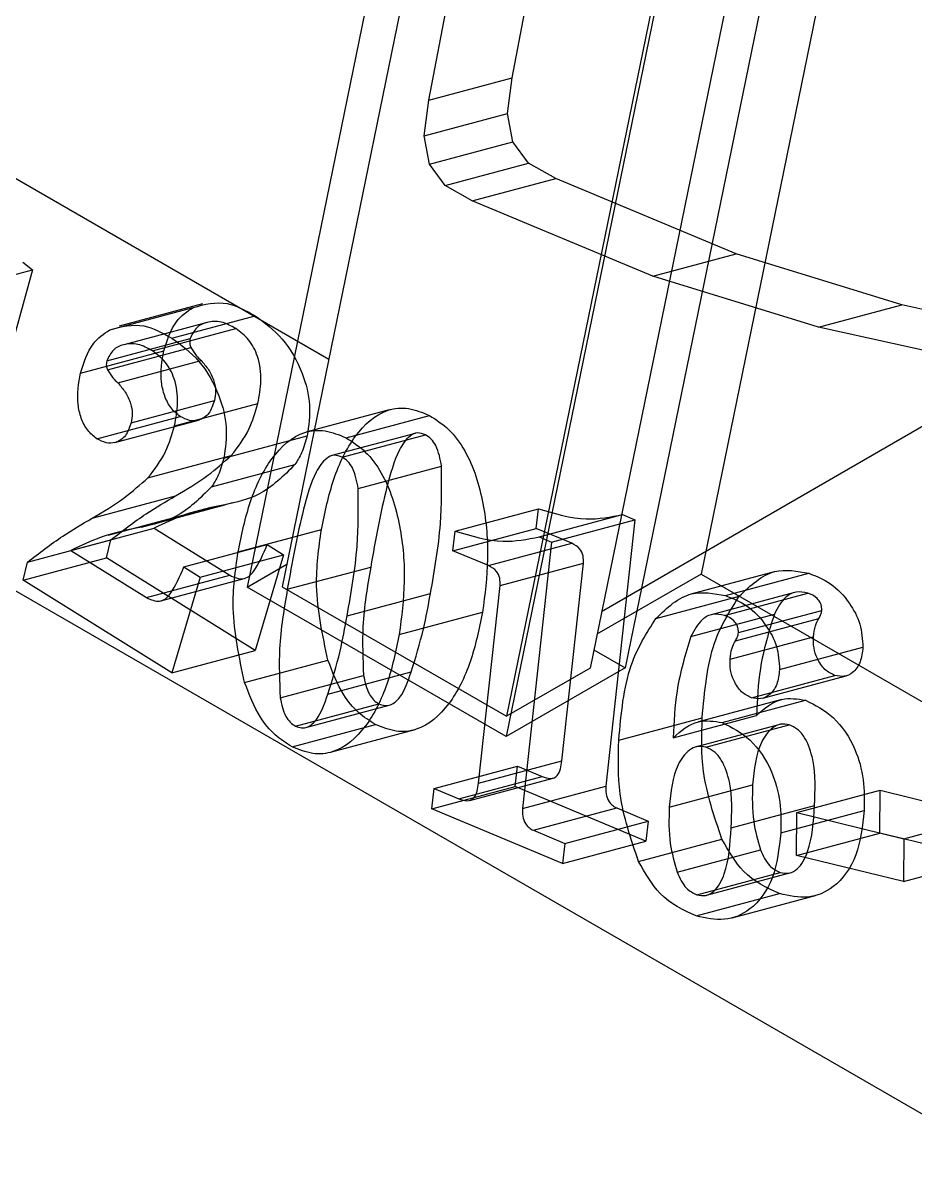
# Model space of a CAD drawing. Header units: inches. Extents: x 0 to 16.3, y 0 to 11.5.
# Drawn here: x 11.9544 to 12.3197, y 4.6899 to 5.1635 of the extents above; entities that cross this region are included whole.
import ezdxf

# ---------------------------------------------------------------- set-up
doc = ezdxf.new("R2010")
doc.units = ezdxf.units.IN
doc.header["$MEASUREMENT"] = 0

msp = doc.modelspace()

# ---------------------------------------------------------------- linework, layer by layer
at = {"color": 7, "linetype": 'Continuous', "lineweight": 25}
for p, q in [((12.22591, 5.81074), (12.04617, 4.93235)), ((12.23981, 5.80849), (12.06056, 4.93249)), ((12.40537, 5.78411), (12.23216, 4.93767)), ((12.36361, 5.76396), (12.18664, 4.89915)), ((12.37751, 5.76171), (12.20104, 4.89929)), ((12.33174, 5.75542), (12.15248, 4.87943)), ((12.33198, 5.74951), (12.15223, 4.87112)), ((11.7691, 5.20499), (12.07964, 5.02572)), ((12.15468, 5.14107), (12.16764, 5.20814)), ((12.12053, 5.13192), (12.13349, 5.19899)), ((12.66513, 5.19579), (12.19138, 4.92229)), ((12.12053, 5.13192), (12.15468, 5.14107)), ((12.15287, 5.12639), (12.15468, 5.14107)), ((12.11872, 5.11724), (12.12053, 5.13192)), ((12.11872, 5.11724), (12.15287, 5.12639)), ((12.15496, 5.11488), (12.15287, 5.12639)), ((12.12081, 5.10573), (12.11872, 5.11724)), ((12.12081, 5.10573), (12.15496, 5.11488)), ((12.16138, 5.10614), (12.15496, 5.11488)), ((12.12723, 5.09699), (12.12081, 5.10573)), ((12.12723, 5.09699), (12.16138, 5.10614)), ((12.17256, 5.09979), (12.16138, 5.10614)), ((12.13841, 5.09064), (12.12723, 5.09699)), ((12.13841, 5.09064), (12.17256, 5.09979)), ((12.24646, 5.06888), (12.17256, 5.09979)), ((12.21231, 5.05973), (12.13841, 5.09064)), ((12.21231, 5.05973), (12.24646, 5.06888)), ((12.31433, 5.04803), (12.24646, 5.06888)), ((11.95431, 5.06545), (11.95825, 5.06238)), ((11.9241, 5.05323), (11.95825, 5.06238)), ((11.95825, 5.06238), (11.95097, 5.03596)), ((12.28018, 5.03888), (12.21231, 5.05973)), ((12.36859, 4.68987), (11.7322, 5.05725)), ((11.98987, 5.03779), (12.02402, 5.04694)), ((12.02792, 5.04846), (11.99377, 5.03932)), ((12.28018, 5.03888), (12.31433, 5.04803)), ((12.38119, 5.03323), (12.31433, 5.04803)), ((12.02978, 5.04084), (11.99563, 5.03169)), ((12.01524, 5.03443), (12.04939, 5.04358)), ((12.00736, 5.02916), (12.04152, 5.03831)), ((12.34704, 5.02408), (12.28018, 5.03888)), ((11.98865, 5.02502), (12.0228, 5.03417)), ((11.98893, 5.02137), (12.02308, 5.03052)), ((11.97786, 5.02008), (12.01201, 5.02923)), ((11.99316, 5.01604), (12.02731, 5.02519)), ((11.99862, 4.99967), (12.03277, 5.00882)), ((12.01643, 4.9985), (12.05058, 5.00765)), ((11.98455, 4.99316), (12.0187, 5.00231)), ((12.10436, 5.00499), (12.07021, 4.99584)), ((12.0867, 4.99355), (12.12085, 5.0027)), ((11.99201, 4.99161), (12.02617, 5.00076)), ((12.03662, 4.98522), (12.07077, 4.99437)), ((12.11506, 4.99537), (12.08091, 4.98623)), ((12.08508, 4.98566), (12.11923, 4.99481)), ((12.00552, 4.97717), (12.03967, 4.98632)), ((12.03161, 4.97345), (12.06576, 4.9826)), ((12.09166, 4.97276), (12.12581, 4.98191)), ((11.98261, 4.96056), (12.01676, 4.96971)), ((12.00284, 4.95699), (12.03699, 4.96614)), ((12.00619, 4.95784), (12.04034, 4.96699)), ((12.13132, 4.95533), (12.16547, 4.96448)), ((12.16461, 4.95644), (12.16547, 4.96448)), ((12.02319, 4.96271), (11.98904, 4.95357)), ((12.16585, 4.95295), (12.2, 4.96209)), ((12.17091, 4.9508), (12.20506, 4.95994)), ((12.20506, 4.95994), (12.19316, 4.85074)), ((12.2, 4.96209), (12.20506, 4.95994)), ((11.97398, 4.9474), (12.00813, 4.95655)), ((12.00813, 4.95655), (12.03906, 4.93722)), ((12.04244, 4.94678), (12.07659, 4.95593)), ((12.13046, 4.94729), (12.16461, 4.95644)), ((12.13046, 4.94729), (12.13132, 4.95533)), ((12.17916, 4.95031), (12.16461, 4.95644)), ((11.95614, 4.94252), (11.99029, 4.95167)), ((11.9886, 4.94442), (11.99029, 4.95167)), ((12.02023, 4.94063), (12.05438, 4.94978)), ((12.05438, 4.94978), (12.06102, 4.94563)), ((12.14501, 4.94116), (12.17916, 4.95031)), ((12.17091, 4.9508), (12.15901, 4.84159)), ((12.16585, 4.95295), (12.17091, 4.9508)), ((11.95445, 4.93527), (11.9886, 4.94442)), ((11.97398, 4.9474), (12.00491, 4.92807)), ((12.04951, 4.90637), (11.9886, 4.94442)), ((12.02687, 4.93649), (12.06102, 4.94563)), ((12.06102, 4.94563), (12.04951, 4.90637)), ((12.14501, 4.94116), (12.13046, 4.94729)), ((11.95445, 4.93527), (11.95614, 4.94252)), ((12.02023, 4.94063), (12.02687, 4.93649)), ((12.04617, 4.93235), (12.06245, 4.94175)), ((12.06262, 4.93145), (12.09677, 4.94059)), ((12.14976, 4.933), (12.18391, 4.94215)), ((12.17509, 4.86115), (12.18391, 4.94215)), ((12.01536, 4.89722), (11.95445, 4.93527)), ((12.00491, 4.92807), (12.03906, 4.93722)), ((12.01086, 4.92674), (12.04501, 4.93588)), ((12.02687, 4.93649), (12.01536, 4.89722)), ((12.23216, 4.93767), (12.18949, 4.91304)), ((12.26211, 4.93866), (12.22796, 4.92951)), ((12.23216, 4.93767), (12.62451, 4.71117)), ((12.24215, 4.92888), (12.2763, 4.93803)), ((12.15223, 4.87112), (12.04617, 4.93235)), ((12.06056, 4.93249), (12.15248, 4.87943)), ((12.14094, 4.852), (12.14976, 4.933)), ((12.27046, 4.93016), (12.23631, 4.92101)), ((12.08712, 4.92056), (12.12127, 4.92971)), ((12.21364, 4.91953), (12.24779, 4.92868)), ((12.24176, 4.92074), (12.27591, 4.92989)), ((12.10845, 4.91296), (12.1426, 4.9221)), ((12.228, 4.91215), (12.26216, 4.92129)), ((12.24742, 4.9137), (12.28157, 4.92284)), ((12.2462, 4.91032), (12.28035, 4.91947)), ((12.24399, 4.90283), (12.27814, 4.91198)), ((12.18819, 4.90671), (12.20104, 4.89929)), ((12.26428, 4.89858), (12.29843, 4.90772)), ((12.01536, 4.89722), (12.04951, 4.90637)), ((12.04513, 4.89331), (12.07928, 4.90245)), ((12.0792, 4.88844), (12.11335, 4.89759)), ((12.20104, 4.89929), (12.15223, 4.87112)), ((12.18664, 4.89915), (12.15248, 4.87943)), ((12.0597, 4.88702), (12.09385, 4.89617)), ((12.25282, 4.88702), (12.28697, 4.89617)), ((12.25739, 4.88681), (12.29154, 4.89596)), ((12.06599, 4.87539), (12.10014, 4.88454)), ((12.07026, 4.87485), (12.10441, 4.884)), ((12.26525, 4.88634), (12.2311, 4.87719)), ((12.24076, 4.87688), (12.27491, 4.88602)), ((12.19844, 4.86966), (12.23259, 4.87881)), ((12.22065, 4.87062), (12.2548, 4.87977)), ((12.06456, 4.86695), (12.09871, 4.8761)), ((12.0809, 4.86484), (12.11505, 4.87398)), ((12.26439, 4.87606), (12.23024, 4.86691)), ((12.23412, 4.86676), (12.26827, 4.87591)), ((12.14094, 4.852), (12.17509, 4.86115)), ((12.12272, 4.84987), (12.15687, 4.85901)), ((12.13282, 4.84563), (12.16697, 4.85477)), ((12.15596, 4.85072), (12.15687, 4.85901)), ((12.15687, 4.85901), (12.16697, 4.85477)), ((12.12181, 4.84157), (12.15596, 4.85072)), ((12.12181, 4.84157), (12.12272, 4.84987)), ((12.12272, 4.84987), (12.13282, 4.84563)), ((12.13737, 4.84492), (12.17152, 4.85407)), ((12.20953, 4.82819), (12.15596, 4.85072)), ((12.15901, 4.84159), (12.19316, 4.85074)), ((12.21909, 4.84217), (12.25324, 4.85132)), ((12.2713, 4.83996), (12.30545, 4.8491)), ((12.30534, 4.83158), (12.30545, 4.8491)), ((12.30545, 4.8491), (12.34931, 4.83841)), ((12.17538, 4.81904), (12.12181, 4.84157)), ((12.16345, 4.83273), (12.1976, 4.84188)), ((12.1976, 4.84188), (12.21044, 4.83648)), ((12.24444, 4.83369), (12.27859, 4.84284)), ((12.2648, 4.83164), (12.29895, 4.84078)), ((12.17629, 4.82733), (12.21044, 4.83648)), ((12.21044, 4.83648), (12.20953, 4.82819)), ((12.27119, 4.82244), (12.2713, 4.83996)), ((12.2713, 4.83996), (12.31516, 4.82927)), ((12.31516, 4.82927), (12.34931, 4.83841)), ((12.16345, 4.83273), (12.17629, 4.82733)), ((12.27119, 4.82244), (12.30534, 4.83158)), ((12.3492, 4.8209), (12.30534, 4.83158)), ((12.17538, 4.81904), (12.20953, 4.82819)), ((12.17629, 4.82733), (12.17538, 4.81904)), ((12.20653, 4.81993), (12.24068, 4.82908)), ((12.31516, 4.82927), (12.31505, 4.81175)), ((12.2223, 4.81556), (12.25645, 4.82471)), ((12.31505, 4.81175), (12.27119, 4.82244)), ((12.31505, 4.81175), (12.3492, 4.8209)), ((12.23042, 4.80625), (12.26457, 4.8154)), ((12.23435, 4.80609), (12.2685, 4.81524)), ((12.23013, 4.79763), (12.26428, 4.80678)), ((12.24486, 4.79683), (12.27901, 4.80598))]:
    msp.add_line(p, q, dxfattribs=at)
for points, knots in [([(12.02402, 5.04694), (12.02867, 5.0482), (12.03699, 5.05045), (12.04559, 5.04569), (12.04939, 5.04358)], [0, 0, 0, 0, 0.5581399, 1, 1, 1, 1]), ([(12.01201, 5.02923), (12.01343, 5.03361), (12.01596, 5.04145), (12.02156, 5.04526), (12.02402, 5.04694)], [0, 0, 0, 0, 0.5595, 1, 1, 1, 1]), ([(11.98987, 5.03779), (11.99452, 5.03905), (12.00284, 5.0413), (12.01144, 5.03654), (12.01524, 5.03443)], [0, 0, 0, 0, 0.5581399, 1, 1, 1, 1]), ([(12.04152, 5.03831), (12.03953, 5.03939), (12.03555, 5.04153), (12.02998, 5.04118), (12.02517, 5.03918), (12.02359, 5.03584), (12.0228, 5.03417)], [0, 0, 0, 0, 0.280856, 0.561128, 0.781615, 1, 1, 1, 1]), ([(12.04939, 5.04358), (12.0533, 5.04072), (12.0611, 5.03502), (12.06892, 5.02131), (12.07257, 5.00678), (12.07137, 4.99851), (12.07077, 4.99437)], [0, 0, 0, 0, 0.2805194, 0.5599797, 0.7799712, 1, 1, 1, 1]), ([(11.97786, 5.02008), (11.97928, 5.02446), (11.98181, 5.0323), (11.98741, 5.03611), (11.98987, 5.03779)], [0, 0, 0, 0, 0.5595, 1, 1, 1, 1]), ([(12.01524, 5.03443), (12.01914, 5.03158), (12.02695, 5.02588), (12.03477, 5.01217), (12.03842, 4.99763), (12.03722, 4.98936), (12.03662, 4.98522)], [0, 0, 0, 0, 0.280519, 0.55998, 0.779971, 1, 1, 1, 1]), ([(12.05058, 5.00765), (12.05117, 5.0107), (12.05234, 5.0168), (12.05113, 5.0264), (12.047, 5.03423), (12.04335, 5.03695), (12.04152, 5.03831)], [0, 0, 0, 0, 0.2810497, 0.5601009, 0.7797003, 1, 1, 1, 1]), ([(12.00736, 5.02916), (12.00538, 5.03024), (12.0014, 5.03239), (11.99583, 5.03204), (11.99102, 5.03003), (11.98944, 5.02669), (11.98865, 5.02502)], [0, 0, 0, 0, 0.2808558, 0.5611277, 0.7816155, 1, 1, 1, 1]), ([(12.0228, 5.03417), (12.02268, 5.0335), (12.02248, 5.0323), (12.0229, 5.03106), (12.02308, 5.03052)], [0, 0, 0, 0, 0.55963, 1, 1, 1, 1]), ([(12.02308, 5.03052), (12.02379, 5.02941), (12.02506, 5.02743), (12.02662, 5.02587), (12.02731, 5.02519)], [0, 0, 0, 0, 0.5587597, 1, 1, 1, 1]), ([(11.98865, 5.02502), (11.98853, 5.02435), (11.98833, 5.02315), (11.98875, 5.02192), (11.98893, 5.02137)], [0, 0, 0, 0, 0.55963, 1, 1, 1, 1]), ([(12.01643, 4.9985), (12.01702, 5.00155), (12.01819, 5.00765), (12.01698, 5.01726), (12.01285, 5.02508), (12.0092, 5.0278), (12.00736, 5.02916)], [0, 0, 0, 0, 0.28105, 0.560101, 0.7797, 1, 1, 1, 1]), ([(12.0187, 5.00231), (12.01739, 5.00335), (12.01475, 5.00542), (12.01216, 5.01071), (12.01025, 5.019), (12.01129, 5.02501), (12.01201, 5.02923)], [0, 0, 0, 0, 0.1866976, 0.373586, 0.5608843, 1, 1, 1, 1]), ([(12.02731, 5.02519), (12.02837, 5.02399), (12.0305, 5.02158), (12.03267, 5.01717), (12.03342, 5.01261), (12.03299, 5.01009), (12.03277, 5.00882)], [0, 0, 0, 0, 0.2804727, 0.5599759, 0.779753, 1, 1, 1, 1]), ([(11.98893, 5.02137), (11.98964, 5.02026), (11.99091, 5.01828), (11.99247, 5.01673), (11.99316, 5.01604)], [0, 0, 0, 0, 0.55876, 1, 1, 1, 1]), ([(11.98455, 4.99316), (11.98324, 4.9942), (11.9806, 4.99628), (11.97801, 5.00156), (11.9761, 5.00985), (11.97714, 5.01586), (11.97786, 5.02008)], [0, 0, 0, 0, 0.1866976, 0.373586, 0.5608843, 1, 1, 1, 1]), ([(11.99316, 5.01604), (11.99422, 5.01484), (11.99635, 5.01244), (11.99852, 5.00802), (11.99927, 5.00346), (11.99884, 5.00094), (11.99862, 4.99967)], [0, 0, 0, 0, 0.280473, 0.559976, 0.779753, 1, 1, 1, 1]), ([(12.03277, 5.00882), (12.03213, 5.00691), (12.03085, 5.00309), (12.02679, 5.00055), (12.02255, 5.00032), (12.01998, 5.00165), (12.0187, 5.00231)], [0, 0, 0, 0, 0.2796694, 0.5591986, 0.7794881, 1, 1, 1, 1]), ([(12.03967, 4.98632), (12.04231, 4.98968), (12.04704, 4.99569), (12.0495, 5.00399), (12.05058, 5.00765)], [0, 0, 0, 0, 0.559885, 1, 1, 1, 1]), ([(12.07659, 4.95593), (12.07805, 4.96298), (12.08095, 4.97707), (12.08965, 4.99495), (12.1009, 5.00521), (12.11227, 5.00625), (12.11799, 5.00388), (12.12085, 5.0027)], [0, 0, 0, 0, 0.250855, 0.501211, 0.749694, 0.874821, 1, 1, 1, 1]), ([(12.12085, 5.0027), (12.12356, 5.00096), (12.12898, 4.99747), (12.13783, 4.9856), (12.14359, 4.96653), (12.14544, 4.94364), (12.14355, 4.92928), (12.1426, 4.9221)], [0, 0, 0, 0, 0.125061, 0.250146, 0.498831, 0.749248, 1, 1, 1, 1]), ([(11.99862, 4.99967), (11.99798, 4.99776), (11.9967, 4.99394), (11.99264, 4.9914), (11.9884, 4.99117), (11.98583, 4.9925), (11.98455, 4.99316)], [0, 0, 0, 0, 0.279669, 0.559199, 0.779488, 1, 1, 1, 1]), ([(12.00552, 4.97717), (12.00816, 4.98054), (12.01289, 4.98654), (12.01535, 4.99484), (12.01643, 4.9985)], [0, 0, 0, 0, 0.559885, 1, 1, 1, 1]), ([(12.04244, 4.94678), (12.0439, 4.95383), (12.0468, 4.96792), (12.0555, 4.98581), (12.06675, 4.99606), (12.07812, 4.9971), (12.08384, 4.99473), (12.0867, 4.99355)], [0, 0, 0, 0, 0.250855, 0.501211, 0.749694, 0.874821, 1, 1, 1, 1]), ([(12.07077, 4.99437), (12.0701, 4.99193), (12.06889, 4.98757), (12.06672, 4.98412), (12.06576, 4.9826)], [0, 0, 0, 0, 0.559937, 1, 1, 1, 1]), ([(12.0867, 4.99355), (12.08941, 4.99181), (12.09482, 4.98833), (12.10368, 4.97646), (12.10944, 4.95738), (12.11129, 4.93449), (12.1094, 4.92014), (12.10845, 4.91296)], [0, 0, 0, 0, 0.125061, 0.250146, 0.498831, 0.749248, 1, 1, 1, 1]), ([(12.11923, 4.99481), (12.11811, 4.9952), (12.11585, 4.99598), (12.1118, 4.99394), (12.10704, 4.98663), (12.10172, 4.96826), (12.09875, 4.95166), (12.09677, 4.94059)], [0, 0, 0, 0, 0.062153, 0.124437, 0.249082, 0.499076, 1, 1, 1, 1]), ([(12.12581, 4.98191), (12.12527, 4.98484), (12.12451, 4.98893), (12.12166, 4.99323), (12.12004, 4.99428), (12.11923, 4.99481)], [0, 0, 0, 0, 0.558772, 0.779324, 1, 1, 1, 1]), ([(12.01676, 4.96971), (12.02126, 4.97235), (12.0293, 4.97706), (12.0365, 4.98349), (12.03967, 4.98632)], [0, 0, 0, 0, 0.560225, 1, 1, 1, 1]), ([(12.03662, 4.98522), (12.03595, 4.98278), (12.03474, 4.97843), (12.03257, 4.97497), (12.03161, 4.97345)], [0, 0, 0, 0, 0.559937, 1, 1, 1, 1]), ([(12.06576, 4.9826), (12.06106, 4.97792), (12.05264, 4.96952), (12.04179, 4.96718), (12.03699, 4.96614)], [0, 0, 0, 0, 0.557992, 1, 1, 1, 1]), ([(12.08508, 4.98566), (12.08395, 4.98605), (12.0817, 4.98683), (12.07765, 4.98479), (12.07289, 4.97748), (12.06757, 4.95911), (12.0646, 4.94252), (12.06262, 4.93145)], [0, 0, 0, 0, 0.062153, 0.124437, 0.249082, 0.499076, 1, 1, 1, 1]), ([(12.09166, 4.97276), (12.09111, 4.97569), (12.09036, 4.97978), (12.08751, 4.98408), (12.08589, 4.98513), (12.08508, 4.98566)], [0, 0, 0, 0, 0.558772, 0.779324, 1, 1, 1, 1]), ([(12.12127, 4.92971), (12.12295, 4.93916), (12.12594, 4.95601), (12.12585, 4.97401), (12.12581, 4.98191)], [0, 0, 0, 0, 0.560777, 1, 1, 1, 1]), ([(11.98261, 4.96056), (11.98711, 4.9632), (11.99515, 4.96791), (12.00235, 4.97435), (12.00552, 4.97717)], [0, 0, 0, 0, 0.560225, 1, 1, 1, 1]), ([(12.03161, 4.97345), (12.02691, 4.96877), (12.01849, 4.96037), (12.00764, 4.95803), (12.00284, 4.95699)], [0, 0, 0, 0, 0.557992, 1, 1, 1, 1]), ([(11.99029, 4.95167), (11.99507, 4.95539), (12.00361, 4.96203), (12.01274, 4.96736), (12.01676, 4.96971)], [0, 0, 0, 0, 0.559844, 1, 1, 1, 1]), ([(12.08712, 4.92056), (12.0888, 4.93001), (12.09179, 4.94686), (12.0917, 4.96486), (12.09166, 4.97276)], [0, 0, 0, 0, 0.560777, 1, 1, 1, 1]), ([(12.03699, 4.96614), (12.03141, 4.96498), (12.02145, 4.9629), (12.0122, 4.95849), (12.00813, 4.95655)], [0, 0, 0, 0, 0.560215, 1, 1, 1, 1]), ([(12.16547, 4.96448), (12.17208, 4.96249), (12.18387, 4.95894), (12.19507, 4.96113), (12.2, 4.96209)], [0, 0, 0, 0, 0.559933, 1, 1, 1, 1]), ([(11.95614, 4.94252), (11.96092, 4.94624), (11.96945, 4.95288), (11.97859, 4.95822), (11.98261, 4.96056)], [0, 0, 0, 0, 0.559844, 1, 1, 1, 1]), ([(12.00284, 4.95699), (11.99726, 4.95583), (11.9873, 4.95375), (11.97804, 4.94934), (11.97398, 4.9474)], [0, 0, 0, 0, 0.560215, 1, 1, 1, 1]), ([(12.07928, 4.90245), (12.07707, 4.9127), (12.0731, 4.93105), (12.07552, 4.94831), (12.07659, 4.95593)], [0, 0, 0, 0, 0.5586889, 1, 1, 1, 1]), ([(12.13132, 4.95533), (12.13792, 4.95334), (12.14972, 4.9498), (12.16092, 4.95198), (12.16585, 4.95295)], [0, 0, 0, 0, 0.559933, 1, 1, 1, 1]), ([(12.03906, 4.93722), (12.04088, 4.93639), (12.04362, 4.93514), (12.04695, 4.93659), (12.0507, 4.94094), (12.05275, 4.94585), (12.05438, 4.94978)], [0, 0, 0, 0, 0.248166, 0.3734, 0.498732, 1, 1, 1, 1]), ([(12.18391, 4.94215), (12.18395, 4.94316), (12.18404, 4.94517), (12.18231, 4.94871), (12.18036, 4.9497), (12.17916, 4.95031)], [0, 0, 0, 0, 0.280841, 0.560218, 1, 1, 1, 1]), ([(12.04513, 4.89331), (12.04292, 4.90356), (12.03895, 4.9219), (12.04137, 4.93916), (12.04244, 4.94678)], [0, 0, 0, 0, 0.558689, 1, 1, 1, 1]), ([(12.00491, 4.92807), (12.00673, 4.92724), (12.00947, 4.92599), (12.0128, 4.92744), (12.01655, 4.93179), (12.0186, 4.9367), (12.02023, 4.94063)], [0, 0, 0, 0, 0.248166, 0.3734, 0.498732, 1, 1, 1, 1]), ([(12.09677, 4.94059), (12.0954, 4.93257), (12.09296, 4.91825), (12.09358, 4.90291), (12.09385, 4.89617)], [0, 0, 0, 0, 0.560691, 1, 1, 1, 1]), ([(12.14976, 4.933), (12.1498, 4.93401), (12.14989, 4.93602), (12.14816, 4.93956), (12.14621, 4.94055), (12.14501, 4.94116)], [0, 0, 0, 0, 0.280841, 0.560218, 1, 1, 1, 1]), ([(12.24779, 4.92868), (12.25238, 4.93305), (12.26058, 4.94088), (12.27149, 4.9389), (12.2763, 4.93803)], [0, 0, 0, 0, 0.559415, 1, 1, 1, 1]), ([(12.2763, 4.93803), (12.27932, 4.93683), (12.28535, 4.93445), (12.29266, 4.9268), (12.29781, 4.9174), (12.29823, 4.91094), (12.29843, 4.90772)], [0, 0, 0, 0, 0.2809629, 0.5608372, 0.7809574, 1, 1, 1, 1]), ([(12.06262, 4.93145), (12.06125, 4.92342), (12.05881, 4.9091), (12.05943, 4.89376), (12.0597, 4.88702)], [0, 0, 0, 0, 0.560691, 1, 1, 1, 1]), ([(12.21364, 4.91953), (12.21823, 4.92391), (12.22643, 4.93173), (12.23734, 4.92975), (12.24215, 4.92888)], [0, 0, 0, 0, 0.559415, 1, 1, 1, 1]), ([(12.27591, 4.92989), (12.27427, 4.93021), (12.271, 4.93084), (12.26577, 4.92807), (12.26352, 4.92387), (12.26216, 4.92129)], [0, 0, 0, 0, 0.280065, 0.560026, 1, 1, 1, 1]), ([(12.11335, 4.89759), (12.11515, 4.90338), (12.11836, 4.91373), (12.12038, 4.92483), (12.12127, 4.92971)], [0, 0, 0, 0, 0.5599416, 1, 1, 1, 1]), ([(12.23259, 4.87881), (12.23355, 4.88957), (12.23525, 4.90876), (12.24396, 4.9226), (12.24779, 4.92868)], [0, 0, 0, 0, 0.560277, 1, 1, 1, 1]), ([(12.24215, 4.92888), (12.24517, 4.92769), (12.2512, 4.9253), (12.25851, 4.91765), (12.26366, 4.90825), (12.26408, 4.9018), (12.26428, 4.89858)], [0, 0, 0, 0, 0.280963, 0.560837, 0.780957, 1, 1, 1, 1]), ([(12.28157, 4.92284), (12.28157, 4.92329), (12.28157, 4.92418), (12.28107, 4.92596), (12.27929, 4.92857), (12.27726, 4.92936), (12.27591, 4.92989)], [0, 0, 0, 0, 0.125688, 0.251508, 0.500911, 1, 1, 1, 1]), ([(12.1426, 4.9221), (12.14116, 4.91515), (12.13827, 4.90126), (12.12956, 4.88371), (12.11838, 4.8738), (12.10718, 4.87266), (12.10153, 4.87495), (12.09871, 4.8761)], [0, 0, 0, 0, 0.250772, 0.501117, 0.749648, 0.874831, 1, 1, 1, 1]), ([(12.24176, 4.92074), (12.24012, 4.92106), (12.23685, 4.9217), (12.23162, 4.91893), (12.22937, 4.91472), (12.228, 4.91215)], [0, 0, 0, 0, 0.280065, 0.560026, 1, 1, 1, 1]), ([(12.24742, 4.9137), (12.24742, 4.91414), (12.24742, 4.91503), (12.24692, 4.91681), (12.24514, 4.91943), (12.24311, 4.92021), (12.24176, 4.92074)], [0, 0, 0, 0, 0.125688, 0.251508, 0.500911, 1, 1, 1, 1]), ([(12.26216, 4.92129), (12.2599, 4.91401), (12.25588, 4.90098), (12.25513, 4.88626), (12.2548, 4.87977)], [0, 0, 0, 0, 0.559172, 1, 1, 1, 1]), ([(12.28035, 4.91947), (12.28067, 4.92002), (12.28125, 4.92101), (12.28148, 4.92228), (12.28157, 4.92284)], [0, 0, 0, 0, 0.560303, 1, 1, 1, 1]), ([(12.0792, 4.88844), (12.081, 4.89423), (12.08421, 4.90458), (12.08623, 4.91568), (12.08712, 4.92056)], [0, 0, 0, 0, 0.559942, 1, 1, 1, 1]), ([(12.19844, 4.86966), (12.19939, 4.88042), (12.2011, 4.89962), (12.20981, 4.91345), (12.21364, 4.91953)], [0, 0, 0, 0, 0.560277, 1, 1, 1, 1]), ([(12.27814, 4.91198), (12.27833, 4.91354), (12.27866, 4.91634), (12.27983, 4.91851), (12.28035, 4.91947)], [0, 0, 0, 0, 0.559487, 1, 1, 1, 1]), ([(12.10845, 4.91296), (12.10701, 4.90601), (12.10412, 4.89212), (12.09541, 4.87456), (12.08423, 4.86465), (12.07303, 4.86351), (12.06738, 4.8658), (12.06456, 4.86695)], [0, 0, 0, 0, 0.250772, 0.501117, 0.749648, 0.874831, 1, 1, 1, 1]), ([(12.228, 4.91215), (12.22575, 4.90486), (12.22173, 4.89183), (12.22098, 4.87711), (12.22065, 4.87062)], [0, 0, 0, 0, 0.559172, 1, 1, 1, 1]), ([(12.2462, 4.91032), (12.24652, 4.91088), (12.2471, 4.91186), (12.24733, 4.91314), (12.24742, 4.9137)], [0, 0, 0, 0, 0.5603034, 1, 1, 1, 1]), ([(12.28697, 4.89617), (12.28555, 4.89684), (12.28272, 4.89818), (12.27975, 4.90268), (12.27816, 4.9075), (12.27815, 4.91049), (12.27814, 4.91198)], [0, 0, 0, 0, 0.279686, 0.559086, 0.779407, 1, 1, 1, 1]), ([(12.24399, 4.90283), (12.24418, 4.9044), (12.24451, 4.90719), (12.24568, 4.90936), (12.2462, 4.91032)], [0, 0, 0, 0, 0.559487, 1, 1, 1, 1]), ([(12.29843, 4.90772), (12.29818, 4.90561), (12.29768, 4.90139), (12.29466, 4.89724), (12.29087, 4.89539), (12.28827, 4.89591), (12.28697, 4.89617)], [0, 0, 0, 0, 0.2800204, 0.5595592, 0.7796799, 1, 1, 1, 1]), ([(12.09871, 4.8761), (12.09633, 4.87758), (12.09158, 4.88055), (12.08428, 4.88932), (12.08118, 4.89748), (12.07928, 4.90245)], [0, 0, 0, 0, 0.280399, 0.560643, 1, 1, 1, 1]), ([(12.25282, 4.88702), (12.2514, 4.88769), (12.24857, 4.88904), (12.2456, 4.89353), (12.24401, 4.89836), (12.244, 4.90134), (12.24399, 4.90283)], [0, 0, 0, 0, 0.279686, 0.559086, 0.779407, 1, 1, 1, 1]), ([(12.10014, 4.88454), (12.10096, 4.88422), (12.10259, 4.88359), (12.10577, 4.88416), (12.11021, 4.88821), (12.11209, 4.89383), (12.11335, 4.89759)], [0, 0, 0, 0, 0.125235, 0.250558, 0.499188, 1, 1, 1, 1]), ([(12.26428, 4.89858), (12.26403, 4.89646), (12.26353, 4.89224), (12.26051, 4.88809), (12.25671, 4.88624), (12.25412, 4.88676), (12.25282, 4.88702)], [0, 0, 0, 0, 0.28002, 0.559559, 0.77968, 1, 1, 1, 1]), ([(12.06456, 4.86695), (12.06218, 4.86843), (12.05743, 4.8714), (12.05013, 4.88017), (12.04703, 4.88833), (12.04513, 4.89331)], [0, 0, 0, 0, 0.280399, 0.560643, 1, 1, 1, 1]), ([(12.09385, 4.89617), (12.09441, 4.89349), (12.0952, 4.88976), (12.09792, 4.88597), (12.0994, 4.88502), (12.10014, 4.88454)], [0, 0, 0, 0, 0.55838, 0.779177, 1, 1, 1, 1]), ([(12.06599, 4.87539), (12.06681, 4.87507), (12.06844, 4.87444), (12.07162, 4.87501), (12.07606, 4.87907), (12.07794, 4.88469), (12.0792, 4.88844)], [0, 0, 0, 0, 0.125235, 0.250558, 0.499188, 1, 1, 1, 1]), ([(12.0597, 4.88702), (12.06026, 4.88435), (12.06105, 4.88061), (12.06376, 4.87682), (12.06525, 4.87587), (12.06599, 4.87539)], [0, 0, 0, 0, 0.55838, 0.779177, 1, 1, 1, 1]), ([(12.2548, 4.87977), (12.25811, 4.88261), (12.26401, 4.88767), (12.27158, 4.88653), (12.27491, 4.88602)], [0, 0, 0, 0, 0.560338, 1, 1, 1, 1]), ([(12.27491, 4.88602), (12.27888, 4.88402), (12.2868, 4.88), (12.29539, 4.86733), (12.29909, 4.85336), (12.299, 4.84498), (12.29895, 4.84078)], [0, 0, 0, 0, 0.279331, 0.558901, 0.779024, 1, 1, 1, 1]), ([(12.24068, 4.82908), (12.23755, 4.83827), (12.23194, 4.85475), (12.23239, 4.87144), (12.23259, 4.87881)], [0, 0, 0, 0, 0.558369, 1, 1, 1, 1]), ([(12.22065, 4.87062), (12.22396, 4.87346), (12.22986, 4.87852), (12.23743, 4.87738), (12.24076, 4.87688)], [0, 0, 0, 0, 0.560338, 1, 1, 1, 1]), ([(12.24076, 4.87688), (12.24473, 4.87487), (12.25265, 4.87085), (12.26124, 4.85818), (12.26494, 4.84421), (12.26485, 4.83583), (12.2648, 4.83164)], [0, 0, 0, 0, 0.279331, 0.558901, 0.779024, 1, 1, 1, 1]), ([(12.26827, 4.87591), (12.26707, 4.87611), (12.26465, 4.87652), (12.26044, 4.87426), (12.25479, 4.86701), (12.25386, 4.85759), (12.25324, 4.85132)], [0, 0, 0, 0, 0.125208, 0.250668, 0.500892, 1, 1, 1, 1]), ([(12.27859, 4.84284), (12.27887, 4.84909), (12.2793, 4.85844), (12.27566, 4.86957), (12.2718, 4.87435), (12.26945, 4.87539), (12.26827, 4.87591)], [0, 0, 0, 0, 0.501047, 0.749746, 0.874822, 1, 1, 1, 1]), ([(12.20653, 4.81993), (12.2034, 4.82913), (12.19779, 4.8456), (12.19824, 4.86229), (12.19844, 4.86966)], [0, 0, 0, 0, 0.558369, 1, 1, 1, 1]), ([(12.23412, 4.86676), (12.23292, 4.86696), (12.2305, 4.86738), (12.22629, 4.86511), (12.22064, 4.85786), (12.21971, 4.84844), (12.21909, 4.84217)], [0, 0, 0, 0, 0.125208, 0.250668, 0.500892, 1, 1, 1, 1]), ([(12.24444, 4.83369), (12.24472, 4.83994), (12.24515, 4.8493), (12.24151, 4.86042), (12.23765, 4.8652), (12.2353, 4.86624), (12.23412, 4.86676)], [0, 0, 0, 0, 0.501047, 0.749746, 0.874822, 1, 1, 1, 1]), ([(12.16697, 4.85477), (12.16808, 4.85436), (12.17028, 4.85353), (12.17332, 4.85465), (12.17463, 4.85784), (12.17494, 4.86004), (12.17509, 4.86115)], [0, 0, 0, 0, 0.28122, 0.558048, 0.778573, 1, 1, 1, 1]), ([(12.13282, 4.84563), (12.13393, 4.84521), (12.13613, 4.84438), (12.13917, 4.8455), (12.14048, 4.8487), (12.14079, 4.8509), (12.14094, 4.852)], [0, 0, 0, 0, 0.28122, 0.558048, 0.778573, 1, 1, 1, 1]), ([(12.19316, 4.85074), (12.1931, 4.84971), (12.19299, 4.84766), (12.19407, 4.84471), (12.19579, 4.84281), (12.197, 4.84219), (12.1976, 4.84188)], [0, 0, 0, 0, 0.28039, 0.559059, 0.779379, 1, 1, 1, 1]), ([(12.25324, 4.85132), (12.2531, 4.84634), (12.25285, 4.83746), (12.25535, 4.8286), (12.25645, 4.82471)], [0, 0, 0, 0, 0.560568, 1, 1, 1, 1]), ([(12.15901, 4.84159), (12.15895, 4.84056), (12.15884, 4.83851), (12.15992, 4.83556), (12.16164, 4.83366), (12.16285, 4.83304), (12.16345, 4.83273)], [0, 0, 0, 0, 0.28039, 0.559059, 0.779379, 1, 1, 1, 1]), ([(12.21909, 4.84217), (12.21895, 4.83719), (12.2187, 4.82832), (12.2212, 4.81946), (12.2223, 4.81556)], [0, 0, 0, 0, 0.5605681, 1, 1, 1, 1]), ([(12.29895, 4.84078), (12.29822, 4.83441), (12.29677, 4.82169), (12.28765, 4.80913), (12.276, 4.80419), (12.26819, 4.80591), (12.26428, 4.80678)], [0, 0, 0, 0, 0.280239, 0.559449, 0.7795, 1, 1, 1, 1]), ([(12.26457, 4.8154), (12.26583, 4.81519), (12.26836, 4.81475), (12.27273, 4.81735), (12.27759, 4.82633), (12.27819, 4.83623), (12.27859, 4.84284)], [0, 0, 0, 0, 0.124954, 0.250022, 0.499147, 1, 1, 1, 1]), ([(12.2648, 4.83164), (12.26407, 4.82526), (12.26262, 4.81255), (12.2535, 4.79998), (12.24185, 4.79504), (12.23404, 4.79677), (12.23013, 4.79763)], [0, 0, 0, 0, 0.280239, 0.559449, 0.7795, 1, 1, 1, 1]), ([(12.23042, 4.80625), (12.23168, 4.80604), (12.23421, 4.8056), (12.23857, 4.8082), (12.24344, 4.81718), (12.24404, 4.82708), (12.24444, 4.83369)], [0, 0, 0, 0, 0.124954, 0.250022, 0.499147, 1, 1, 1, 1]), ([(12.26428, 4.80678), (12.25903, 4.80916), (12.24963, 4.81342), (12.24342, 4.82429), (12.24068, 4.82908)], [0, 0, 0, 0, 0.5593992, 1, 1, 1, 1]), ([(12.25645, 4.82471), (12.25757, 4.82225), (12.25956, 4.81784), (12.26304, 4.81615), (12.26457, 4.8154)], [0, 0, 0, 0, 0.559704, 1, 1, 1, 1]), ([(12.23013, 4.79763), (12.22488, 4.80001), (12.21548, 4.80427), (12.20927, 4.81514), (12.20653, 4.81993)], [0, 0, 0, 0, 0.5593992, 1, 1, 1, 1]), ([(12.2223, 4.81556), (12.22342, 4.8131), (12.22541, 4.80869), (12.22889, 4.807), (12.23042, 4.80625)], [0, 0, 0, 0, 0.559704, 1, 1, 1, 1])]:
    msp.add_open_spline(points, degree=3, knots=knots, dxfattribs=at)

doc.saveas('drawing.dxf')
